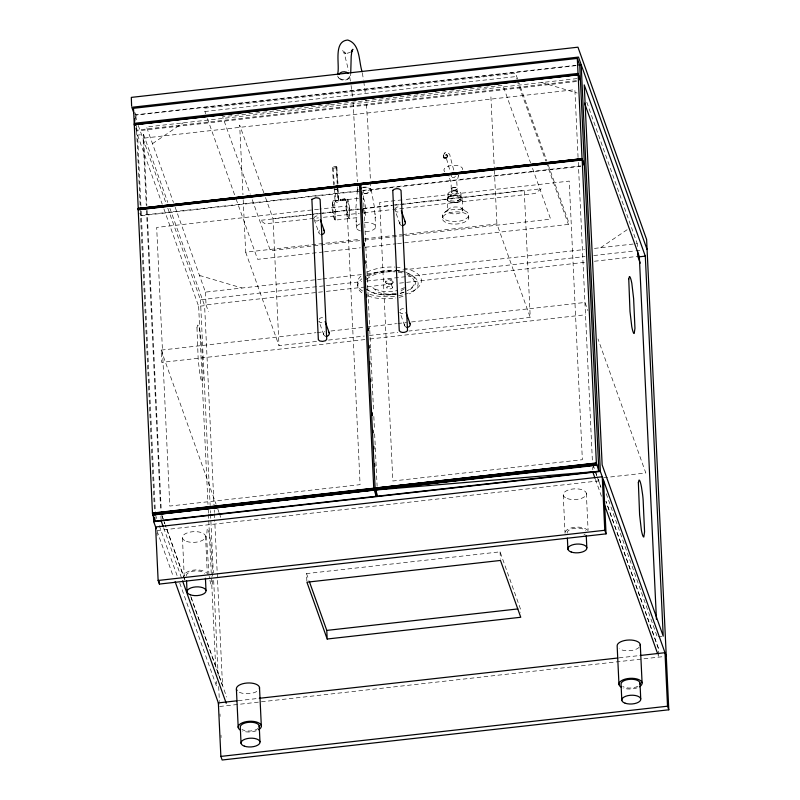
<?xml version="1.0" encoding="UTF-8"?>
<svg xmlns="http://www.w3.org/2000/svg" width="800" height="800" viewBox="0 0 800 800"><rect width="100%" height="100%" fill="white"/><g stroke="black" fill="none" stroke-linecap="round" stroke-linejoin="round"><path stroke-width="0.6" stroke-dasharray="4 3" d="M212.78 580.42L212.04 585.53A15 1.85 83.6 0 1 209.81 579.77M462.02 197.73L462.23 199.03A7.59 3.51 -2.7 0 1 453.93 202.49A7.59 3.51 -2.7 0 1 447.15 198.9C449.35 193.86 457.66 193.85 461.51 196.97M451.21 188.89L451.13 182.33L448.65 175.95L449.03 176.51M357.41 190.25L355.84 208.55L356.54 228.17M443.62 155.86C443.7 150.54 450.17 152.03 450.18 156.63L453.94 170.92M447.37 156.32L447.79 155.12L447.2 155.87L445.63 155.66L450.35 172.09M332.49 201.66C332.04 207.52 331.51 215.39 335.31 220.11L348.12 218.67C350.15 212.62 349.74 205.38 347.85 199.3L333.1 200.79C332.98 205.72 336.58 214.29 334.21 219.28M335.31 220.11C336.66 195.37 328.65 194.61 334.99 219.98M358.47 198.3L346.83 199.61C346 205.73 346.47 213 348.99 218.55L359.47 217.37M348.99 218.55C349.82 212.43 349.34 205.16 346.83 199.61M362.89 198.29C365.84 197.44 366.87 225.68 363.83 212.62M457.39 200.8L460.85 198.98L461.06 194A6.61 3.05 -2.7 0 0 451.79 191.25A6.61 3.05 -2.7 0 0 450.64 196.55A6.61 3.05 -2.7 0 0 461.06 194M458.33 176.04L458.63 175.44L456.76 182.04L457.28 188.58M447.19 157.27L447.46 156.84A2.11 1.91 8.8 0 0 446.42 154.4A2.11 1.91 8.8 0 0 443.69 155.05A2.11 1.91 8.8 0 0 444.25 157.6L445.81 157.99L447.19 157.27L446.33 158.18M345.34 200.24A2.36 0.79 -3.9 0 0 344.83 199.69L340.8 200.14A2.36 0.79 -3.9 0 0 340.84 200.75L345.21 200.42L345.26 199.15M347.44 199.18C345.41 205.22 345.82 212.47 347.71 218.55L348.12 218.67M444.57 153.21L445.17 152.62M446.67 157.46L447.01 157.15A1.89 1.71 8.8 0 0 446.61 154.75A1.89 1.71 8.8 0 0 443.97 155.04A1.89 1.71 8.8 0 0 444.38 157.44L446.25 157.69M460.85 198.98L460.86 198.97A6.59 3.04 -2.7 0 1 449.58 200.23A6.59 3.04 -2.7 0 1 453.63 195.15L459.88 195.97M404.28 288.77L399.17 292.24M444.79 212.3L449.15 208.64M336.51 167.54L336.76 167.35A2.24 0.75 -3.9 0 0 336.29 166.65L335.84 166.54A2.24 0.75 -3.9 0 0 332.93 166.86A2.24 0.75 -3.9 0 0 332.98 167.85L333.42 167.95A2.24 0.75 -3.9 0 0 336.51 167.54L337.68 184.06M152.49 143.66L183.1 122.86M600.66 247.7L628.21 228.98M345.21 200.42L345.28 199.35A2.36 0.79 -3.9 0 0 344.77 198.8L340.74 199.25A2.36 0.79 -3.9 0 0 340.78 199.86L341.12 200.88M350.77 51.97L347.62 53.22L344.26 52.7L345.85 53.52L342.48 49.92L344.5 54.23L348.58 70.56M404.57 287.56L399.24 289.96M395.82 293.32L388.13 294.2L380.79 293.18L377.43 291.78L372.69 287.44L375.21 289.23L382.74 291.37L392.47 291.45L397.22 290.61M453.63 195.15L449.34 196.53L448.13 198.06L447.93 193.87M393.43 294.53L386.93 294.87M134.53 114.92L576.21 65.28M135.11 112.84L135.91 115.11L576.02 65.64M517.62 79.11L515.53 73.24L204.74 108.17L204.89 111.52L515.68 76.59L516.52 78.93M329.29 104.79L222.65 116.77L250.29 194.29M330.53 104.65L427.26 93.78M428.5 93.64L502.9 85.27L530.55 162.79M577.1 78.58L146.54 126.97L173.47 202.49M135.81 127.85L136.62 130.12L576.73 80.65M135.87 128.83L136.63 130.97L579.22 81.22M140.93 206.11L137.58 135.1L143.54 134.43L167.8 202.45M139.83 213.19L140.62 215.39L357.57 191M362.53 190.45L580.72 165.92M360.58 191.05L140.54 215.78L154.47 511.2M580.76 166.35L363.19 190.81L365.6 241.91M318.53 209.22L156.67 227.42L169.81 506.05L360.09 484.66L346.95 206.03L319.77 209.08M402 199.89L379.7 202.4L392.84 481L582.36 459.7L569.22 181.1L403.24 199.75M265.51 197.54L273.01 218.56L318.8 213.42M320.04 213.28L358.4 208.97M363.35 208.41L391.82 205.21M393.06 205.07L524.24 190.33L530.24 317.4L408.95 331.04M320.89 213.53L260.23 220.35L265.22 223.86L318.44 217.88M322.12 213.39L361.74 208.94M362.98 208.8L393.92 205.32M395.16 205.18L541.24 188.76L535.06 193.53L392.71 209.53M323.39 217.32L359.29 213.28M364.24 212.73L391.48 209.67M243.2 199.86L245.67 252.19L359.53 239.39M364.48 238.83L401.61 234.66M402.85 234.52L496.91 223.95L530.24 317.4M359.68 240.63L270.4 250.66L251.97 198.98M364.64 240.07L404.32 235.61M405.56 235.47L550.65 219.16L532.22 167.48M323.24 251.97L257.62 259.35L235.44 197.17M324.48 251.83L360.39 247.8M365.34 247.24L396.3 243.76M397.53 243.62L568.41 224.42L568.25 221.07L547.33 162.41M175.15 207.19L205.44 292.12L321.43 279.09M322.67 278.95L362.38 274.48M367.34 273.92L394.65 270.86M395.89 270.72L584.52 249.51M594.45 248.4L637.22 243.59L637.39 247.07M167.81 208.21L200.45 299.75L361.73 281.62M366.7 281.07L585.06 256.52M593.74 255.55L634.69 250.94M635.93 250.81L640.89 250.24M205.44 292.12L206.04 304.89L325.15 291.5M326.39 291.37L366.1 286.9M367.34 286.76L394.63 283.7M399.6 283.14L584.47 262.36M594.4 261.24L637.82 256.36M163.93 208.99L198.65 306.33L204.61 305.66L214.01 505M364.96 339.56L161.7 362.4L161.12 350.1L316.04 332.69M317.28 332.55L324.72 331.71M330.91 331.01L365.62 327.11M366.86 326.97L396.6 323.63M397.84 323.49L406.52 322.52M411.47 321.96L584.99 302.46L587.93 310.69M245.67 252.19L279 345.64L317.36 341.33M328.5 340.08L364.39 336.05M369.35 335.49L397.81 332.29M369.91 339L585.57 314.76M603.67 477.73L645.81 472.99L597.99 338.92M156.88 530.57L601.05 480.64M306.86 580.97L306.52 573.59L500.07 551.84L520.34 608.65L520.52 612.34M658.45 636.65L662.03 636.25M238.2 700.67L258.05 698.44M619.09 657.86L638.94 655.63M219.63 706.49L663.8 656.57M335.34 200.7L338.31 200.44A1.88 0.63 -3.9 0 1 338.7 201.04L335.53 201.46A1.88 0.63 -3.9 0 1 335.34 200.7L335.37 201.11A1.88 0.63 -3.9 0 1 337.96 200.76L337.25 187.98M460.8 196.63L459.79 196L461.26 198.18M334.68 189.04L335.06 189.13A1.88 0.63 -3.9 0 0 336.93 189.04M541.75 82.55L577.19 93.03M199.48 275.43L242 288.01M407.85 273.68L409.26 274.13A30.19 13.94 -2.7 0 1 409.31 293.86M368.05 295.91L372.9 297.45A30.19 13.94 -2.7 0 0 395.8 297.98M461.11 208.03L465.72 211.22M339.06 78.31C342.64 82.29 351.57 79.67 350.63 74.22M392.19 286.58L392.45 287.66A2.83 1.31 -2.7 0 1 387.98 288.75A2.83 1.31 -2.7 0 1 388.47 286.48A2.83 1.31 -2.7 0 1 392.45 287.66M337.62 75.9L338.23 77.3M338.16 77.22L339.12 78.37M461.46 196.89L462.13 197.92M392.14 286.58L391.47 284.69L392.26 282.66L389.07 283.69L386.57 282.95L387.54 285.13L386.82 287.6M586.79 102.19L637.22 243.59M518.04 80.28L546.91 161.24M516.94 80.11L545.81 161.06M546.23 162.23L568.41 224.42M606.23 493.7L657.26 636.79M592.95 464.86L594.63 469.57L592.92 464.87M658.45 648.52L605.97 501.36L658.45 648.52L658.83 657.13L657.99 654.77M595.43 479.36L602.15 498.2M399.9 223.97L395.07 210.43A2.87 2.52 -19.6 0 0 399.86 211.03M404.7 325.74L399.87 312.2A2.87 2.52 -19.6 0 0 405.08 312.23M314.14 219.43L318.97 232.97M323.77 334.75L318.94 321.2A2.87 2.52 -19.6 0 0 324.15 321.24M263.84 192.86L239.68 125.11L242.97 194.88M204.89 111.52L205.73 113.86M207.4 118.56L235.02 195.99M306.52 573.59L309 580.55M206.04 304.89L208.46 311.69M169.89 208.32L204.61 305.66M134.94 116.09L136.85 121.37M138.28 125.46L166.25 203.88M137.58 135.1L162.26 204.29M161.12 350.1L216.06 504.17M217.74 508.88L219 512.4M219.42 513.58L221.1 518.28M161.98 515.69L163.22 519.16M164.04 521.46L164.88 523.8M184.92 579.99L165.29 524.97L184.88 580.09M191.18 597.54L226.66 697.05M161.88 515.59L164.8 523.8M190.74 596.51L222.53 685.65L214.71 519.95M163.67 527.89L182.15 579.69M155.5 515.08L156.76 518.6M159.27 525.64L177.67 577.24M179.76 583.11L216.57 686.32L216.34 681.34M157.07 531.08L173.44 576.99M450.67 173.28L451.6 176.84M371.21 189.54L374.49 207.6L375.69 227.19M443.41 156.33L443.69 157.52M209.19 576.3L209.6 578.69M362.34 73.04L363.51 79.97M350.42 81.17L349.42 75.23A5.42 4.04 1.6 0 1 344.97 79.79A5.42 4.04 1.6 0 1 338.73 76.39M208.99 575.11L206.57 537.03L207.23 528.63A15 1.85 83.6 0 1 209.67 535.46L211.2 546.93L212.7 577.13M363.78 81.61L365.53 94.96M351.07 85.5L352.5 96.42M363.15 207.99L363.46 210.41M365.77 97.41L367.67 121.74L370.45 180.75M353.1 102.54L357.38 181.87M344.64 198.77L344.61 199.66M340.83 199.19L340.89 200.08M340.6 199.46L340.67 200.56M336.86 167.15L337.98 183.71M337.95 188.45L338.79 200.87M336.04 166.59L337.24 184.33M337.68 188.76L338.53 201.83A1.88 0.63 -3.9 0 1 335.94 202.17L334.84 189.08M333.17 167.9L334.29 184.45M334.2 188.62L335.04 201.03M332.4 167.35L333.61 185.08M375.1 213.71L375.18 214.88M375.32 216.78L375.4 217.96M356.01 220.85L356.09 222.03M356.2 223.93L356.28 225.11M578.06 157.42L574.87 89.68L143.08 138.22L146.26 205.54M578.3 162.4L592.53 463.69M592.68 467.38L592.79 469.84M586.35 493.33L588.1 530.39M563.25 495.07L565.06 533.36M490.91 96.87L494.32 169.13M494.38 170.38L496.91 223.95M500.07 551.84L500.42 559.22M468.64 215.59L468.75 218.1A13.21 6.1 -2.7 0 1 447.91 223.22A13.21 6.1 -2.7 0 1 450.2 212.61A13.21 6.1 -2.7 0 1 468.75 218.1M462.77 210.52A7.55 3.49 -2.7 0 0 452.17 207.38A7.55 3.49 -2.7 0 0 450.86 213.44A7.55 3.49 -2.7 0 0 462.77 210.52L462.23 199.03A7.55 3.49 -2.7 0 1 453.97 202.45A7.55 3.49 -2.7 0 1 447.22 198.88L447.76 210.38M457.07 188.94A2.83 1.31 -2.7 0 1 452.61 190.04A2.83 1.31 -2.7 0 1 453.1 187.77A2.83 1.31 -2.7 0 1 457.07 188.94L457.23 192.29A2.83 1.31 -2.7 0 1 452.76 193.38A2.83 1.31 -2.7 0 1 453.26 191.11A2.83 1.31 -2.7 0 1 457.23 192.29M451.45 188.89L451.6 192.23M442.37 215.34L442.49 217.85M393.13 282.3A3.77 1.74 -2.7 0 0 387.83 280.73A3.77 1.74 -2.7 0 0 387.18 283.76A3.77 1.74 -2.7 0 0 393.13 282.3L393.04 280.52C391.31 278.51 387.06 278.7 385.57 280.91L385.63 282.23M370.51 181.98L370.92 190.58M365.84 246.89L366.6 263.09M366.66 264.34L369.72 329.15M369.77 330.4L370.6 347.85M370.66 349.09L373.6 411.41M373.83 416.4L374.42 428.86M374.65 433.85L377.12 486.19M357.61 186.78L357.78 190.46M273.01 218.56L279 345.64M214.24 509.98L214.36 512.48M214.42 513.72L214.65 518.71M200.45 299.75L210.15 505.62M210.39 510.61L210.51 513.1M210.57 514.35L213.33 572.99M213.68 580.48L218.21 676.55M218.69 686.53L219.39 701.5M219.98 713.96L220.1 716.45M220.98 735.11L221.09 737.6M198.65 306.33L207.99 504.42M208.23 509.41L208.41 513.15M208.46 514.39L208.7 519.37M208.76 520.62L211.4 576.68M211.46 577.93L215.69 667.63M205.53 536.14L207.34 574.43M182.43 537.87L184.23 576.16A11.6 5.36 -2.7 0 1 193.34 570.14A11.6 5.36 -2.7 0 1 206.7 573.08M143.54 134.43L146.89 205.44M147.12 210.42L161.22 509.43M146.5 210.52L160.69 510.97M160.92 515.91L161.15 520.83M157 533.05L157.12 535.54M141.17 211.09L155.44 513.84M135.91 115.11L136.19 120.88M136.4 125.5L136.62 130.12M136.63 130.97L140.15 205.46M140.38 210.42L140.62 215.39M319.13 319.24A2.87 2.52 -19.6 0 1 324.03 318.69M325.16 336.14A2.87 2.52 -19.6 0 1 324.95 331.74M319.76 234.03A2.87 2.52 -19.6 0 1 320.15 229.96M318.93 220.04A2.87 2.52 -19.6 0 1 314.93 220.49A2.87 2.52 -19.6 0 1 314.76 216.89A2.87 2.52 -19.6 0 1 318.76 216.44M400.06 310.23A2.87 2.52 -19.6 0 1 404.96 309.68M406.09 327.13A2.87 2.52 -19.6 0 1 405.88 322.73M395.01 209.11A2.87 2.52 -19.6 0 1 400.16 207.91M401.29 225.36A2.87 2.52 -19.6 0 1 401.08 220.96M337.57 189A2.24 0.75 -3.9 0 1 334.86 189.24L334.42 189.14A2.24 0.75 -3.9 0 1 334.09 189M363.22 187.17A6.97 3.22 -2.7 0 1 371.3 189.95A6.97 3.22 -2.7 0 1 363.64 193.54M357.99 191.87A6.97 3.22 -2.7 0 1 357.83 189.41M364.52 222.74A9.67 4.47 -2.7 0 1 375.73 226.6A9.67 4.47 -2.7 0 1 365.11 231.58M360.43 230.93A9.67 4.47 -2.7 0 1 359.96 223.86M447.22 198.88A7.55 3.49 -2.7 0 1 455.48 195.46L455.48 195.46A7.59 3.51 -2.7 0 0 447.15 198.9M403.07 296.31A30.19 13.94 -2.7 0 1 397.05 297.76M361.85 292.76A30.19 13.94 -2.7 0 1 361.81 278.8M366.59 275.73A30.19 13.94 -2.7 0 1 395.72 271.02M398.23 271.3A30.19 13.94 -2.7 0 1 403 272.14M444.76 171.8A9.44 4.36 -2.7 0 1 451.84 165.44A9.44 4.36 -2.7 0 1 462.73 169.78M455.26 176.05A1.89 1.43 -14.7 0 1 453.17 177.73A1.89 1.43 -14.7 0 1 451.6 176.09M361.64 187.84A6.61 3.05 -2.7 0 1 370.95 190.18A6.61 3.05 -2.7 0 1 362.01 193.46M357.84 191.25A6.61 3.05 -2.7 0 1 358.18 189.67M404 268.15A32.08 14.81 -2.7 0 1 421.41 280.43A32.08 14.81 -2.7 0 1 405.02 294.24M402.53 294.91A32.08 14.81 -2.7 0 1 396.86 296.02M394.51 296.32A32.08 14.81 -2.7 0 1 368.44 293.89M362.56 291.01A32.08 14.81 -2.7 0 1 362.41 274.86M367 272.09A32.08 14.81 -2.7 0 1 394.94 267.07M396.12 267.14A32.08 14.81 -2.7 0 1 402.92 267.94M406.98 274.47A24.94 11.52 -2.7 0 1 407.13 290.76M404.17 292.05A24.94 11.52 -2.7 0 1 399.66 293.43M397.65 293.88A24.94 11.52 -2.7 0 1 366.71 288.88M366.75 279.37A24.94 11.52 -2.7 0 1 395.14 271.87M398.26 272.2A24.94 11.52 -2.7 0 1 402.92 273.11M405.92 272.48A26.42 12.2 -2.7 0 1 407.14 291M403.87 292.29A26.42 12.2 -2.7 0 1 397 294.02M395.89 294.21A26.42 12.2 -2.7 0 1 365.33 288.52M367.97 276.27A26.42 12.2 -2.7 0 1 404.82 272.13M256.79 691.48A11.6 5.36 -2.7 0 1 238.42 691.75M256.36 730.79A11.6 5.36 -2.7 0 1 242.26 731M186.32 576A9.51 4.39 -2.7 0 1 193.78 571.07A9.51 4.39 -2.7 0 1 204.73 573.48M258.35 728.19A9.51 4.39 -2.7 0 1 241.95 729.42M565.2 531.95A11.6 5.36 -2.7 0 1 575.66 527.18A11.6 5.36 -2.7 0 1 587.52 530.28M585.2 534.05A9.51 4.39 -2.7 0 1 583.85 535.06M567.14 533.2A9.51 4.39 -2.7 0 1 574.6 528.27A9.51 4.39 -2.7 0 1 585.55 530.68M637.77 686.24A9.51 4.39 -2.7 0 1 622.71 686.46M639.2 647.28A11.6 5.36 -2.7 0 1 619.19 648.78M637.12 687.83A11.6 5.36 -2.7 0 1 623.03 688.03M196.96 327.6L198.21 359.93L199.99 375.17A15 1.85 83.6 0 0 202.42 382L203.17 376.9L201.84 347.17L200.06 331.94A15 1.85 83.6 0 0 197.62 325.1L196.96 327.6M443.47 218.42L442.48 216.93A13.21 6.1 -2.7 0 1 459.09 209.46A13.21 6.1 -2.7 0 1 465.5 219.08A13.21 6.1 -2.7 0 1 443.47 218.42M596.73 475.46L595.05 470.75L596.71 475.46M600.93 487.23L597.15 476.64L600.91 487.23M452.47 190.13A3.07 1.42 -2.7 0 0 457.31 188.95A3.07 1.42 -2.7 0 0 453 187.67A3.07 1.42 -2.7 0 0 452.47 190.13M444 158.17A1.48 1.33 8.8 0 0 446.52 157.88A1.48 1.33 8.8 0 0 444.92 156.03A1.48 1.33 8.8 0 0 444 158.17M186.48 541.37A11.6 5.36 -2.7 0 0 205.38 537.54A11.6 5.36 -2.7 0 0 190.07 532.1A11.6 5.36 -2.7 0 0 186.48 541.37M567.31 498.57A11.6 5.36 -2.7 0 0 586.21 494.74A11.6 5.36 -2.7 0 0 570.9 489.3A11.6 5.36 -2.7 0 0 567.31 498.57"/><path stroke-width="1.2" d="M138.2 208.48L582.04 158.7L584.44 165.5L580.46 81.08L578.14 74.6L134.26 124.51L138.26 208.79M375.93 490.06L376.22 496.3L154.94 521.17L152.5 513.5L138.18 209.32L359.52 184.48L361.05 188.77M359.49 184.43L373.74 488.2L376.22 496.3M582.1 159.5L360.82 184.37L375.11 488.07L377.59 496.16L598.87 471.29L584.47 165.94L582.16 159.48L596.37 463L598.87 471.29L375.4 490.02M138.19 208.42L582.04 158.7L578.14 74.6L134.24 124.67M350.74 73.09L351.21 56.1L352.02 50.2L351.6 51.79L352.87 49.28L352 50.77M582.08 159.68L360.8 184.55M337.52 74.4L337.53 74.29C340.33 66.01 332.63 41.17 347.76 40.04C360.49 43.93 358.67 61.67 362.15 71.89M596.37 463L375.11 488.07L596.39 463.2M577.32 58.42L578.02 73.44L580.45 80.23L579.74 65.22L577.32 58.42L133.49 108.31L134.2 123.32L135.01 125.59M578.69 65L581.17 64.72L600.36 471.46L666.27 656.29M134.2 123.32L578.02 73.44M134.24 124.83L578.07 74.86M138.23 208.64L582.08 158.88M138.15 209.61L359.43 184.58M138.16 209.81L359.43 184.83M360.8 184.73L582.08 159.96M584.55 103.16L639.34 256.8L645.3 256.13L663.22 636.12L602.15 464.88L584.23 84.89L645.3 256.13M152.46 513.07L373.74 488.2M152.48 513.29L373.75 488.41M375.12 488.28L596.4 463.41M152.5 513.5L373.77 488.63M375.14 488.5L596.42 463.63M152.52 513.72L373.8 488.85M375.17 488.72L596.45 463.85M152.55 513.94L373.82 489.07M375.2 488.94L596.47 464.07M152.58 514.16L373.85 489.28M375.23 489.15L596.5 464.28M152.61 514.36L373.89 489.49M375.26 489.35L596.54 464.48M152.65 514.55L373.92 489.68M152.68 514.73L373.96 489.86M375.29 489.55L596.57 464.68M152.72 514.89L373.99 490.01M375.33 489.72L596.61 464.85M152.75 515.02L374.03 490.15M375.37 489.88L596.72 465.26M153.41 515.42L153.71 521.66L600.36 471.46M158.13 580.48L604.77 530.28L606.05 533.87L159.41 584.07L158.13 580.48L155.6 526.98L602.25 476.77L604.77 530.28M309.41 581.71L326.78 630.41L517.86 608.93M327.18 639.02L520.75 617.26L500.48 560.45L306.92 582.2L327.18 639.02L326.78 630.41M236.96 700.81L218.35 702.9L220.87 756.41L222.15 760L668.8 709.8L646.62 239.52L577.96 47.19L131.32 97.39L131.61 106.1M259.29 698.3L617.85 658M640.18 655.49L664.99 652.7L667.52 706.21L668.8 709.8M220.87 756.41L667.52 706.21M647.09 249.55L578.47 57.08L131.83 107.28L133.92 113.15M640.25 263.16L637.82 256.36L637.55 250.56M592.91 472.3L595.01 478.18M604.25 504.08L657.6 653.59M401.28 210.75L405.3 222.04M406.08 312.52L410.1 323.81M320.35 219.76L324.37 231.04M325.15 321.53L329.17 332.81M161.15 520.83L163.25 526.71M182.57 580.87L226.23 703.3M153.71 521.66L156.24 528.77M175.12 581.7L218.79 704.14M639.34 256.8L656.44 619.35M640.27 644.51L642.08 682.8M639.99 682.96L640.74 698.91M621.81 700.33L621.06 684.38A9.51 4.39 -2.7 0 1 630.99 679.26A9.51 4.39 -2.7 0 1 639.87 684.11M618.97 684.53L617.17 646.25A11.6 5.36 -2.7 0 1 629.29 640A11.6 5.36 -2.7 0 1 640.12 645.91M603.53 480.36L606.05 533.87M586.25 535.46L586.83 547.73M567.37 538.11L567.89 549.15M361.88 192.16L361.99 194.65M362.7 209.61L362.82 212.1M364.29 243.26L364.4 245.75M365.11 260.71L365.23 263.21M365.87 276.92L365.99 279.41M366.7 294.37L366.81 296.86M368.28 328.02L368.4 330.52M369.11 345.47L369.22 347.97M369.87 361.68L369.99 364.17M370.69 379.13L370.81 381.62M372.28 412.78L372.4 415.28M373.1 430.23L373.22 432.73M373.87 446.44L373.99 448.93M374.69 463.89L374.81 466.38M259.5 687.47L261.31 725.76M259.23 725.92L259.98 741.87M241.04 743.29L240.29 727.34A9.51 4.39 -2.7 0 1 250.22 722.23A9.51 4.39 -2.7 0 1 259.1 727.07M236.4 689.21L238.21 727.5M205.43 578.26L206 590.53M186.55 580.91L187.07 591.96M159.29 581.58L159.41 584.07M154.77 517.43L154.94 521.17M134.7 118.67L134.82 121.16M328.39 331.76A2.87 2.52 -19.6 0 1 325.85 336.32M323.59 229.98A2.87 2.52 -19.6 0 1 321.05 234.55M409.32 322.75A2.87 2.52 -19.6 0 1 406.78 327.31M404.52 220.98A2.87 2.52 -19.6 0 1 401.98 225.54M339 74.31A5.42 4.04 1.6 0 1 348.26 73.27M237.04 690.55A11.6 5.36 -2.7 0 1 247 683.03A11.6 5.36 -2.7 0 1 259.36 688.88M240.23 730.04A11.6 5.36 -2.7 0 1 242.36 722.78A11.6 5.36 -2.7 0 1 258 722.55A11.6 5.36 -2.7 0 1 258.6 729.77M621 687.07A11.6 5.36 -2.7 0 1 623.12 679.82A11.6 5.36 -2.7 0 1 638.76 679.59A11.6 5.36 -2.7 0 1 639.36 686.81M628.75 279.06L629.99 311.4L631.77 326.64A15 1.85 83.6 0 0 634.21 333.47L634.95 328.37L633.62 298.64L631.84 283.41A15 1.85 83.6 0 0 629.41 276.57L628.75 279.06M638.36 482.59L639.61 514.92L641.38 530.16A15 1.85 83.6 0 0 643.82 536.99L644.57 531.89L643.23 502.16A10.49 1.3 83.6 0 0 642.58 494.43L641.46 486.93A15 1.85 83.6 0 0 639.02 480.09L638.36 482.59M392.76 190.38L399.26 330.7C400.87 333.27 405.63 332.86 407.53 330.73L401.03 190.41C399.42 187.84 394.65 188.25 392.76 190.38M311.88 199.34L318.35 339.66L319.63 340.97L322.61 341.4L325.55 340.7L326.72 339.28L320.13 199.46L318.85 198.15L315.86 197.72L311.88 199.34M244.37 746.16A9.51 4.39 -2.7 0 0 259.86 743.02A9.51 4.39 -2.7 0 0 247.31 738.56A9.51 4.39 -2.7 0 0 244.37 746.16M190.39 594.82A9.51 4.39 -2.7 0 0 205.88 591.68A9.51 4.39 -2.7 0 0 193.34 587.23A9.51 4.39 -2.7 0 0 190.39 594.82M571.22 552.02A9.51 4.39 -2.7 0 0 586.71 548.88A9.51 4.39 -2.7 0 0 574.16 544.42A9.51 4.39 -2.7 0 0 571.22 552.02M625.13 703.2A9.51 4.39 -2.7 0 0 640.62 700.06A9.51 4.39 -2.7 0 0 628.07 695.6A9.51 4.39 -2.7 0 0 625.13 703.2"/></g></svg>
